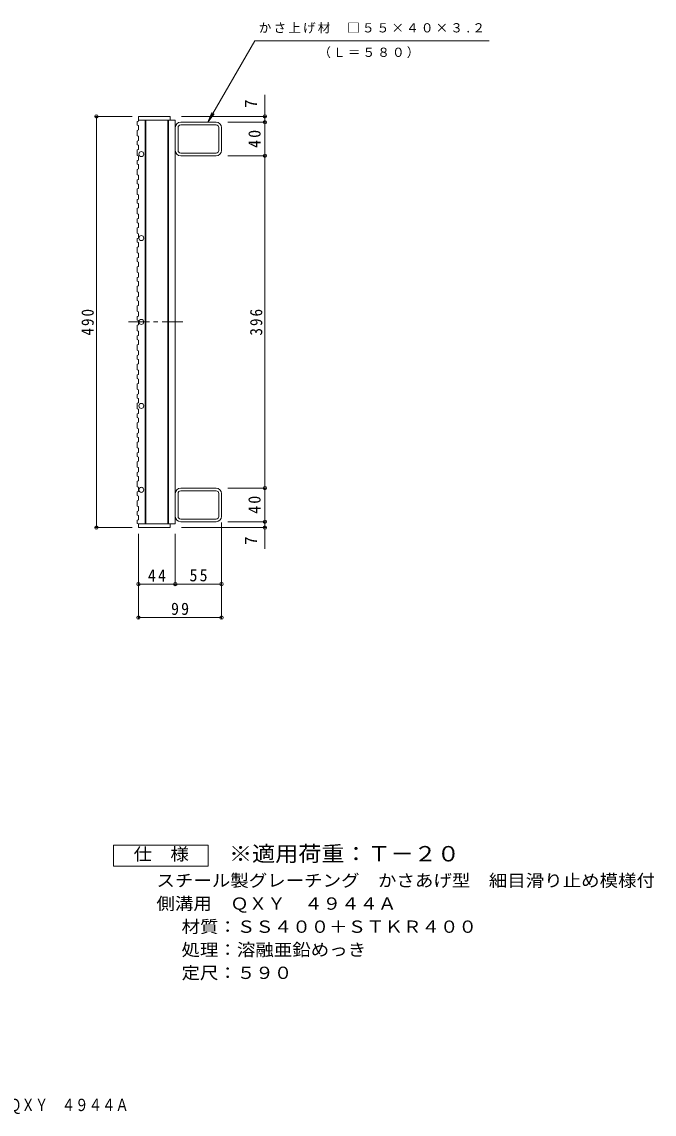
# Model space of a CAD drawing. Units: millimetres, scale not verified. Extents: x -673 to 833, y -683 to 648.
# Drawn here: x 80 to 833, y -683 to 619 of the extents above; entities that cross this region are included whole.
import ezdxf
from ezdxf.enums import TextEntityAlignment as Align

# ---------------------------------------------------------------- set-up
doc = ezdxf.new("R2010")
doc.units = ezdxf.units.MM
doc.header["$LTSCALE"] = 5
doc.header["$PDMODE"] = 32
doc.header["$PDSIZE"] = 4
doc.linetypes.add('CHAIN1', pattern=[8, 5, -1, 1, -1])
for name, color, linetype, lineweight in [('A-1_ピット', 2, 'Continuous', 9), ('A-2_蓋', 3, 'Continuous', 9), ('A-4_寸法', 7, 'Continuous', 9), ('F-4_F-4ﾚｲﾔ', 2, 'Continuous', 9)]:
    doc.layers.add(name, color=color, linetype=linetype, lineweight=lineweight)
doc.layers.add('F-5_F-5ﾚｲﾔ', color=2, linetype='Continuous')
doc.styles.add('ＭＳ ゴシック', font='')
doc.styles.get('ＭＳ ゴシック').set_extended_font_data('MS Gothic')

msp = doc.modelspace()

# ---------------------------------------------------------------- linework, layer by layer
at = {"layer": 'A-1_ピット'}
for p, q in [((311.452, 499.22), (269.252, 499.22)), ((311.452, 496.02), (269.252, 496.02)), ((266.052, 465.62), (266.052, 492.82)), ((314.652, 465.62), (314.652, 492.82)), ((317.852, 465.62), (317.852, 492.82)), ((269.252, 462.42), (311.452, 462.42)), ((311.452, 459.22), (269.252, 459.22)), ((266.052, 56.82), (266.052, 29.62)), ((311.452, 63.22), (269.252, 63.22)), ((269.252, 60.02), (311.452, 60.02)), ((314.652, 56.82), (314.652, 29.62)), ((317.852, 56.82), (317.852, 29.62)), ((311.452, 26.42), (269.252, 26.42)), ((311.452, 23.22), (269.252, 23.22))]:
    msp.add_line(p, q, dxfattribs=at)
for centre, radius, start, end in [((269.252, 492.82), 6.4, 90, 180), ((269.252, 492.82), 3.2, 90, 180), ((311.452, 492.82), 6.4, 0, 90), ((311.452, 492.82), 3.2, 0, 90), ((269.252, 465.62), 6.4, 180, 270), ((269.252, 465.62), 3.2, 180, 270), ((311.452, 465.62), 6.4, 270, 0), ((311.452, 465.62), 3.2, 270, 0), ((269.252, 56.82), 6.4, 90, 180), ((269.252, 56.82), 3.2, 90, 180), ((311.452, 56.82), 6.4, 0, 90), ((311.452, 56.82), 3.2, 0, 90), ((269.252, 29.62), 6.4, 180, 270), ((269.252, 29.62), 3.2, 180, 270), ((311.452, 29.62), 3.2, 270, 0), ((311.452, 29.62), 6.4, 270, 0)]:
    msp.add_arc(centre, radius, start, end, dxfattribs=at)
at = {"layer": 'A-2_蓋'}
for p, q in [((217.352, 500.066), (218.852, 500.577)), ((218.852, 506.22), (218.852, 500.577)), ((218.852, 506.22), (256.852, 506.22)), ((218.852, 501.72), (262.852, 501.72)), ((226.852, 501.72), (226.852, 20.72)), ((227.852, 501.72), (227.852, 20.72)), ((253.852, 501.72), (253.852, 20.72)), ((254.852, 501.72), (254.852, 20.72)), ((256.852, 506.22), (256.852, 501.72)), ((262.852, 501.72), (262.852, 20.72)), ((217.352, 489.523), (218.852, 490.034)), ((218.852, 482.464), (218.852, 477.351)), ((217.352, 476.839), (218.852, 477.351)), ((217.352, 466.296), (218.852, 466.807)), ((218.852, 459.238), (218.852, 454.124)), ((217.352, 453.613), (218.852, 454.124)), ((217.352, 443.07), (218.852, 443.581)), ((217.352, 430.387), (218.852, 430.898)), ((218.852, 436.011), (218.852, 430.898)), ((217.352, 419.843), (218.852, 420.355)), ((218.852, 425.468), (218.852, 420.355)), ((217.352, 407.16), (218.852, 407.671)), ((218.852, 412.785), (218.852, 407.671)), ((217.352, 396.617), (218.852, 397.128)), ((218.852, 402.242), (218.852, 397.128)), ((217.352, 383.934), (218.852, 384.445)), ((218.852, 389.558), (218.852, 384.445)), ((218.852, 379.015), (218.852, 373.902)), ((217.352, 373.391), (218.852, 373.902)), ((218.852, 366.332), (218.852, 361.219)), ((217.352, 360.708), (218.852, 361.219)), ((218.852, 355.789), (218.852, 350.676)), ((217.352, 350.164), (218.852, 350.676)), ((218.852, 343.106), (218.852, 337.992)), ((217.352, 337.481), (218.852, 337.992)), ((217.352, 326.938), (218.852, 327.449)), ((218.852, 332.562), (218.852, 327.449)), ((217.352, 314.255), (218.852, 314.766)), ((218.852, 319.879), (218.852, 314.766)), ((217.352, 303.711), (218.852, 304.223)), ((218.852, 309.336), (218.852, 304.223)), ((217.352, 291.028), (218.852, 291.54)), ((218.852, 296.653), (218.852, 291.54)), ((217.352, 280.485), (218.852, 280.996)), ((218.852, 286.11), (218.852, 280.996)), ((218.852, 273.427), (218.852, 268.313)), ((217.352, 267.802), (218.852, 268.313)), ((218.852, 262.883), (218.852, 257.77)), ((217.352, 257.259), (218.852, 257.77)), ((218.852, 250.2), (218.852, 245.087)), ((217.352, 244.576), (218.852, 245.087)), ((217.352, 234.032), (218.852, 234.544)), ((218.852, 239.657), (218.852, 234.544)), ((217.352, 221.349), (218.852, 221.86)), ((218.852, 226.974), (218.852, 221.86)), ((217.352, 210.806), (218.852, 211.317)), ((218.852, 216.431), (218.852, 211.317)), ((217.352, 198.123), (218.852, 198.634)), ((218.852, 203.747), (218.852, 198.634)), ((217.352, 187.58), (218.852, 188.091)), ((218.852, 193.204), (218.852, 188.091)), ((217.352, 174.897), (218.852, 175.408)), ((218.852, 180.521), (218.852, 175.408)), ((218.852, 169.978), (218.852, 164.865)), ((217.352, 164.353), (218.852, 164.865)), ((218.852, 157.295), (218.852, 152.181)), ((217.352, 151.67), (218.852, 152.181)), ((218.852, 146.751), (218.852, 141.638)), ((217.352, 141.127), (218.852, 141.638)), ((218.852, 134.068), (218.852, 128.955)), ((217.352, 128.444), (218.852, 128.955)), ((217.352, 117.9), (218.852, 118.412)), ((218.852, 123.525), (218.852, 118.412)), ((217.352, 105.217), (218.852, 105.729)), ((218.852, 110.842), (218.852, 105.729)), ((217.352, 94.674), (218.852, 95.186)), ((218.852, 100.299), (218.852, 95.186)), ((217.352, 81.991), (218.852, 82.502)), ((218.852, 87.616), (218.852, 82.502)), ((217.352, 71.448), (218.852, 71.959)), ((218.852, 77.072), (218.852, 71.959)), ((217.352, 58.765), (218.852, 59.276)), ((217.352, 48.221), (218.852, 48.733)), ((217.352, 35.538), (218.852, 36.05)), ((217.352, 24.995), (218.852, 25.506)), ((218.852, 20.72), (262.852, 20.72)), ((218.852, 16.22), (218.852, 20.72)), ((218.852, 16.22), (256.852, 16.22)), ((256.852, 20.72), (256.852, 16.22))]:
    msp.add_line(p, q, dxfattribs=at)
at = {"layer": 'A-2_蓋', "linetype": 'CHAIN1'}
msp.add_line((206.984, 261.22), (275.152, 261.22), dxfattribs=at)
at = {"layer": 'A-2_蓋'}
for points in [[(217.352, 500.066), (217.352, 495.658), (218.852, 495.147), (218.852, 490.034)], [(217.352, 489.523), (217.352, 482.975), (218.852, 482.464)], [(217.352, 476.839), (217.352, 472.432), (218.852, 471.921), (218.852, 466.807)], [(217.352, 466.296), (217.352, 459.749), (218.852, 459.238)], [(217.352, 453.613), (217.352, 449.206), (218.852, 448.694), (218.852, 443.581)], [(217.352, 443.07), (217.352, 436.522), (218.852, 436.011)], [(217.352, 430.387), (217.352, 425.979), (218.852, 425.468)], [(217.352, 419.843), (217.352, 413.296), (218.852, 412.785)], [(217.352, 407.16), (217.352, 402.753), (218.852, 402.242)], [(217.352, 396.617), (217.352, 390.07), (218.852, 389.558)], [(217.352, 383.934), (217.352, 379.526), (218.852, 379.015)], [(217.352, 373.391), (217.352, 366.843), (218.852, 366.332)], [(217.352, 360.708), (217.352, 356.3), (218.852, 355.789)], [(217.352, 350.164), (217.352, 343.617), (218.852, 343.106)], [(217.352, 337.481), (217.352, 333.074), (218.852, 332.562)], [(217.352, 326.938), (217.352, 320.391), (218.852, 319.879)], [(217.352, 314.255), (217.352, 309.847), (218.852, 309.336)], [(217.352, 303.711), (217.352, 297.164), (218.852, 296.653)], [(217.352, 291.028), (217.352, 286.621), (218.852, 286.11)], [(217.352, 280.485), (217.352, 273.938), (218.852, 273.427)], [(217.352, 267.802), (217.352, 263.395), (218.852, 262.883)], [(217.352, 257.259), (217.352, 250.711), (218.852, 250.2)], [(217.352, 244.576), (217.352, 240.168), (218.852, 239.657)], [(217.352, 234.032), (217.352, 227.485), (218.852, 226.974)], [(217.352, 221.349), (217.352, 216.942), (218.852, 216.431)], [(217.352, 210.806), (217.352, 204.259), (218.852, 203.747)], [(217.352, 198.123), (217.352, 193.716), (218.852, 193.204)], [(217.352, 187.58), (217.352, 181.032), (218.852, 180.521)], [(217.352, 174.897), (217.352, 170.489), (218.852, 169.978)], [(217.352, 164.353), (217.352, 157.806), (218.852, 157.295)], [(217.352, 151.67), (217.352, 147.263), (218.852, 146.751)], [(217.352, 141.127), (217.352, 134.58), (218.852, 134.068)], [(217.352, 128.444), (217.352, 124.036), (218.852, 123.525)], [(217.352, 117.9), (217.352, 111.353), (218.852, 110.842)], [(217.352, 105.217), (217.352, 100.81), (218.852, 100.299)], [(217.352, 94.674), (217.352, 88.127), (218.852, 87.616)], [(217.352, 81.991), (217.352, 77.584), (218.852, 77.072)], [(217.352, 71.448), (217.352, 64.9), (218.852, 64.389), (218.852, 59.276)], [(217.352, 58.765), (217.352, 54.357), (218.852, 53.846), (218.852, 48.733)], [(217.352, 48.221), (217.352, 41.674), (218.852, 41.163), (218.852, 36.05)], [(217.352, 35.538), (217.352, 31.131), (218.852, 30.62), (218.852, 25.506)], [(217.352, 24.995), (217.352, 21.231), (218.852, 20.72)]]:
    msp.add_lwpolyline(points, dxfattribs=at)
for centre in [(222.352, 461.22), (222.352, 361.22), (222.352, 261.22), (222.352, 161.22), (222.352, 61.22)]:
    msp.add_circle(centre, 3, dxfattribs=at)
at = {"layer": 'A-4_寸法'}
for p, q in [((369.641, -9.012), (369.641, 531.988)), ((301.452, 499.22), (306.235, 510.769)), ((301.452, 499.22), (309.061, 509.137)), ((211.352, 506.22), (167.352, 506.22)), ((168.852, 16.22), (168.852, 506.22)), ((270.352, 506.22), (371.141, 506.22)), ((325.461, 499.22), (371.141, 499.22)), ((325.461, 459.22), (371.141, 459.22)), ((325.461, 63.22), (371.141, 63.22)), ((211.352, 16.22), (167.352, 16.22)), ((270.352, 16.22), (371.141, 16.22)), ((317.852, 22.12), (317.852, -92.577)), ((325.461, 23.22), (371.141, 23.22)), ((218.852, 8.72), (218.852, -92.577)), ((262.852, 8.72), (262.852, -52.577)), ((218.852, -51.077), (317.852, -51.077)), ((218.852, -91.077), (317.852, -91.077))]:
    msp.add_line(p, q, dxfattribs=at)
msp.add_lwpolyline([(301.452, 499.22), (357.455, 596.22), (636.837, 596.22)], dxfattribs=at)
for p in [(168.852, 506.22), (369.641, 506.22), (369.641, 499.22), (369.641, 459.22), (369.641, 63.22), (168.852, 16.22), (369.641, 23.22), (369.641, 16.22), (218.852, -51.077), (262.852, -51.077), (317.852, -51.077), (218.852, -91.077), (317.852, -91.077)]:
    msp.add_point(p, dxfattribs=at)
at = {"layer": 'F-4_F-4ﾚｲﾔ'}
msp.add_lwpolyline([(189.305, -387.055), (189.305, -362.054), (301.805, -362.054), (301.805, -387.055)], close=True, dxfattribs=at)

# ---------------------------------------------------------------- texts
at = {"layer": 'A-4_寸法', "color": 2, "style": 'ＭＳ ゴシック'}
for p in [(364.641, 516.268), (364.641, -4.386)]:
    msp.add_text('7', height=14.66, rotation=90, dxfattribs=at).set_placement(p, align=Align.BOTTOM_LEFT)
at = {"layer": 'A-4_寸法', "char_height": 11, "attachment_point": 7, "style": 'ＭＳ ゴシック'}
for s, insert in [('\\T1.17;かさ上げ材\u3000□５５×４０×３.２', (362.278, 605.03)), ('\\T1.17;（Ｌ＝５８０）', (433.189, 575.635))]:
    msp.add_mtext(s, dxfattribs=dict(at, insert=insert))
at = {"layer": 'A-4_寸法', "color": 2, "char_height": 14.66, "attachment_point": 7, "rotation": 90, "style": 'ＭＳ ゴシック'}
for s, insert in [('\\T1.27;\\W0.95;40', (364.641, 468.595)), ('\\T1.27;\\W0.9;490', (165.852, 244.97)), ('\\T1.27;\\W0.9;396', (366.641, 244.97)), ('\\T1.27;\\W0.95;40', (364.641, 32.595))]:
    msp.add_mtext(s, dxfattribs=dict(at, insert=insert))
at = {"layer": 'A-4_寸法', "color": 2, "char_height": 14.66, "attachment_point": 7, "style": 'ＭＳ ゴシック'}
for s, insert in [('\\T1.27;\\W0.95;44', (230.227, -48.077)), ('\\T1.27;\\W0.95;55', (279.727, -48.077)), ('\\T1.27;\\W0.95;99', (257.727, -88.077))]:
    msp.add_mtext(s, dxfattribs=dict(at, insert=insert))
at = {"layer": 'F-4_F-4ﾚｲﾔ', "style": 'ＭＳ ゴシック', "width": 1.1}
for s, p in [('仕\u3000様', (213.055, -384.555)), ('スチール製グレーチング\u3000かさあげ型\u3000細目滑り止め模様付', (240.35, -416.015)), ('側溝用\u3000ＱＸＹ\u3000４９４４Ａ', (240.349, -443.515)), ('材質：ＳＳ４００＋ＳＴＫＲ４００', (270.206, -471.014)), ('処理：溶融亜鉛めっき', (270.206, -498.514)), ('定尺：５９０', (270.206, -526.015))]:
    msp.add_text(s, height=14.66, dxfattribs=at).set_placement(p, align=Align.BOTTOM_LEFT)
at = {"layer": 'F-5_F-5ﾚｲﾔ', "color": 3, "style": 'ＭＳ ゴシック', "width": 1.1}
msp.add_text('※適用荷重：Ｔ－２０', height=18.33, dxfattribs=at).set_placement((326.805, -387.055), align=Align.BOTTOM_LEFT)
at = {"layer": 'F-5_F-5ﾚｲﾔ', "style": 'ＭＳ ゴシック', "width": 0.8}
msp.add_text('スチール製グレーチング\u3000かさあげ型\u3000細目滑り止め模様付\u3000側溝用\u3000ＱＸＹ\u3000４９４４Ａ', height=14.66, dxfattribs=at).set_placement((-448.384, -683.409), align=Align.BOTTOM_LEFT)

doc.saveas('drawing.dxf')
